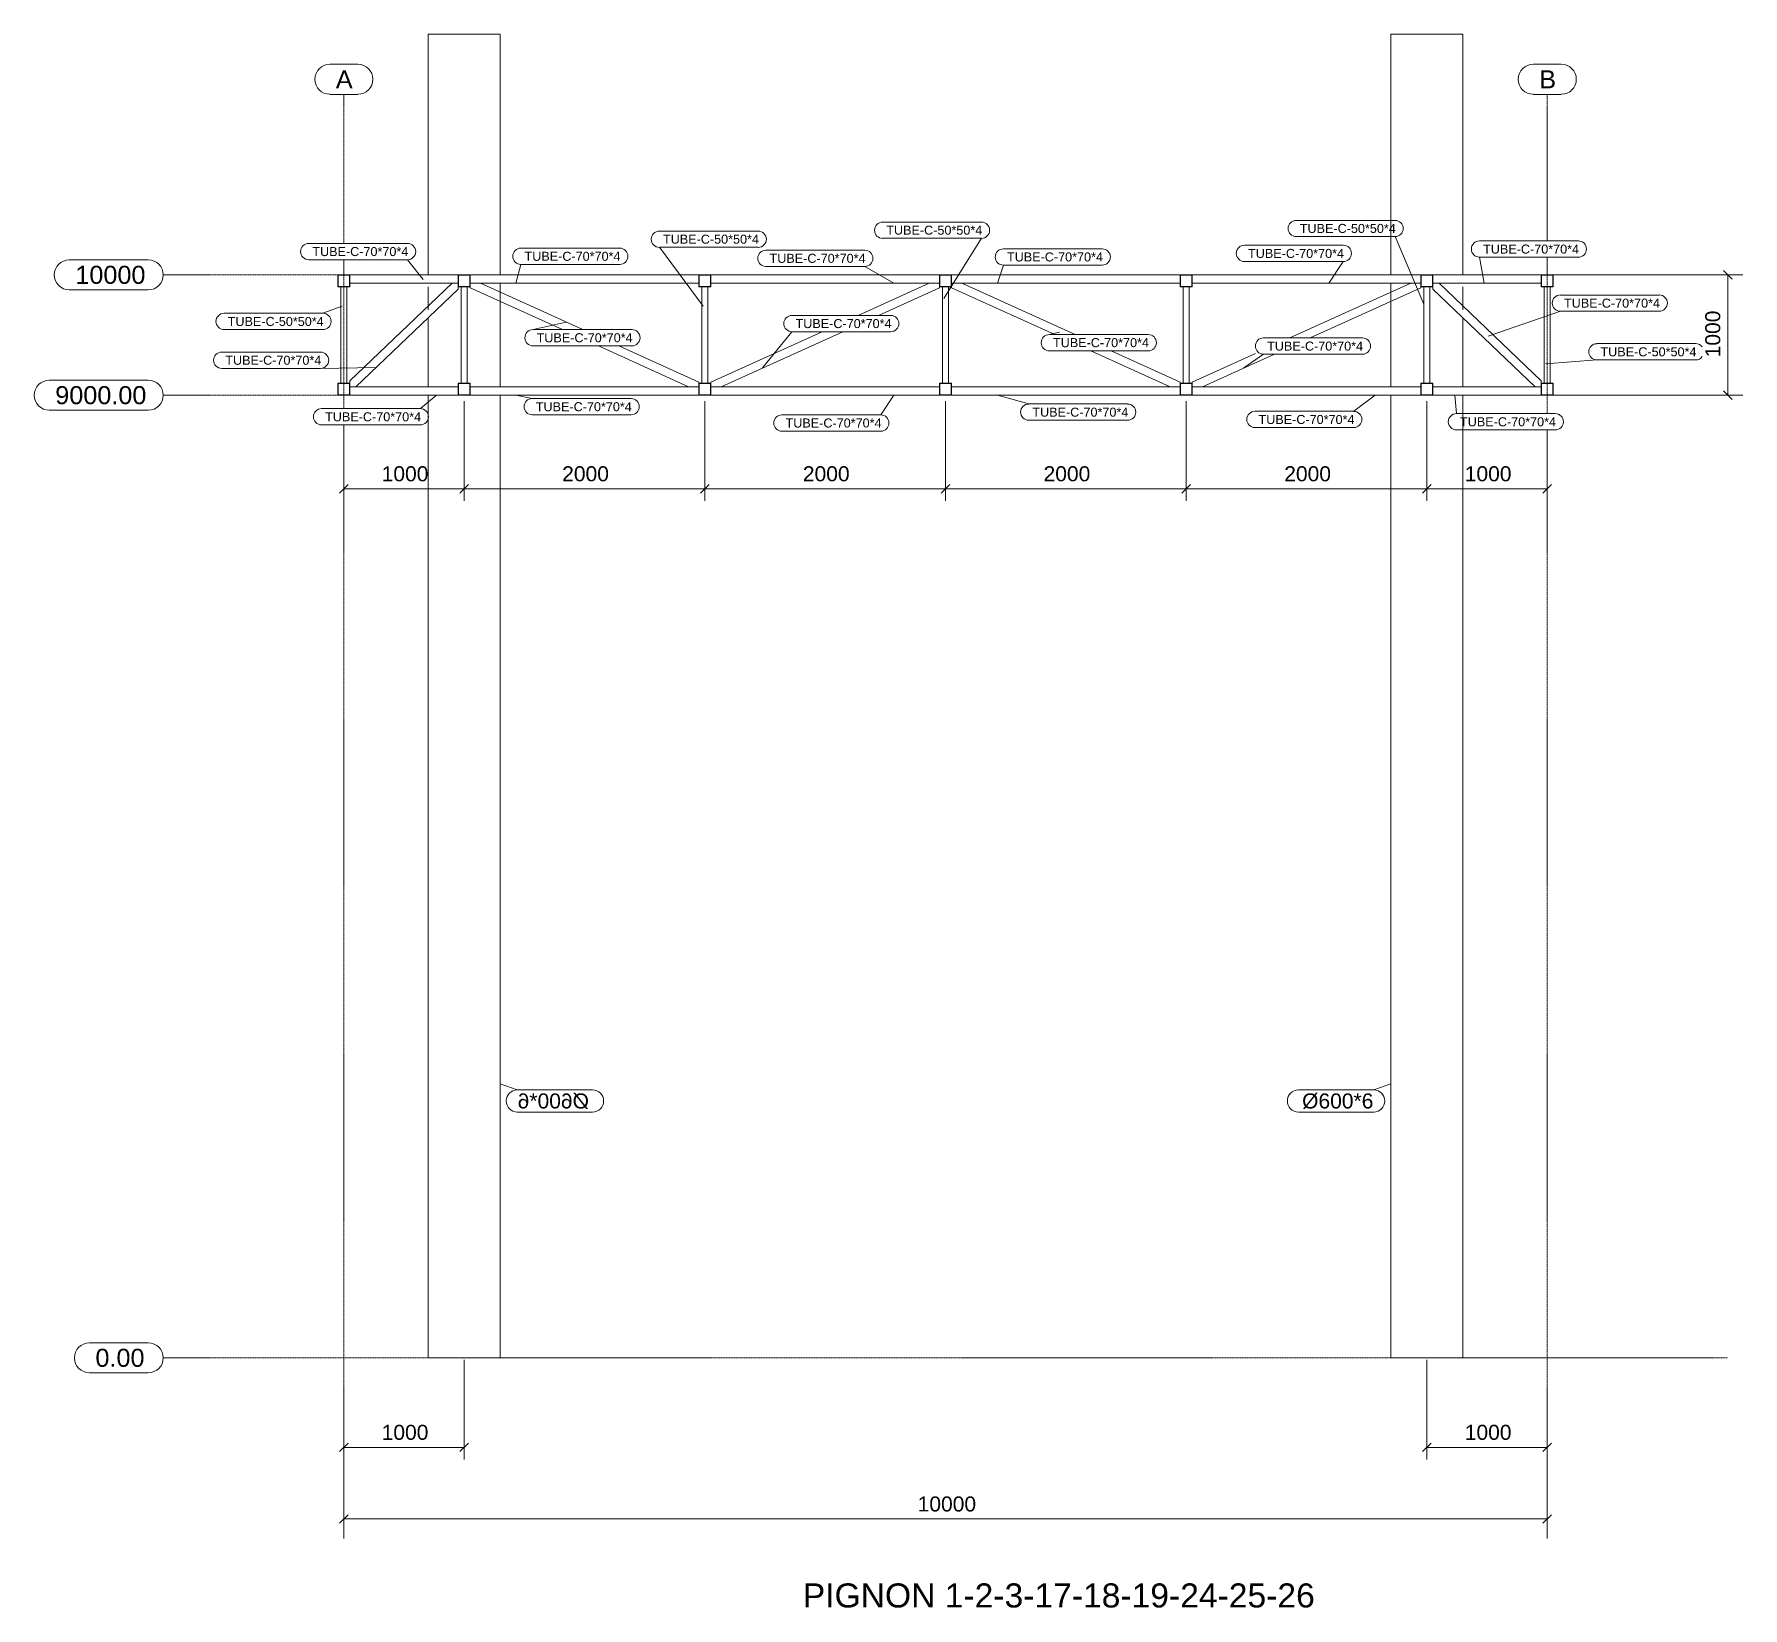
# Model space of a CAD drawing. Header units: millimetres. Extents: x 71565 to 189565, y -51699 to 32301.
# Drawn here: x 146187 to 164645, y -22672 to -5671 of the extents above; entities that cross this region are included whole.
import ezdxf

# ---------------------------------------------------------------- set-up
doc = ezdxf.new("R2010")
doc.units = ezdxf.units.MM
doc.linetypes.add('XKITLINE00', pattern=[0])
doc.linetypes.add('XKITLINE03', pattern=[6, 3, -1, 1, -1])
for name, color, linetype, lineweight in [('Autre type objet', 1, 'Continuous', 0), ('Dimension', 7, 'Continuous', 0), ('Maillage', 1, 'Continuous', 0), ('Piece', 20, 'Continuous', 0), ('Repère pièce', 3, 'Continuous', 0)]:
    doc.layers.add(name, color=color, linetype=linetype, lineweight=lineweight)
doc.styles.add('ARIAL', font='Arial.ttf')

msp = doc.modelspace()

# ---------------------------------------------------------------- linework, layer by layer
at = {"layer": 'Dimension', "color": 0, "linetype": 'XKITLINE00', "lineweight": 0}
for p, q in [((164239, -8271), (164645, -8271)), ((164436, -8225), (164528, -8317)), ((164482, -9571), (164482, -8271)), ((164239, -9571), (164645, -9571)), ((164436, -9525), (164528, -9617)), ((150832, -9636), (150832, -10712)), ((150832, -9636), (150832, -10712)), ((153432, -9636), (153432, -10712)), ((153432, -9636), (153432, -10712)), ((156032, -9636), (156032, -10712)), ((156032, -9636), (156032, -10712)), ((158632, -9636), (158632, -10712)), ((158632, -9636), (158632, -10712)), ((161232, -9636), (161232, -10712)), ((161232, -9636), (161232, -10712)), ((149532, -10338), (149532, -10745)), ((162532, -10338), (162532, -10745)), ((149578, -10536), (149486, -10628)), ((149532, -10582), (150832, -10582)), ((150878, -10536), (150786, -10628)), ((150878, -10536), (150786, -10628)), ((150832, -10582), (153432, -10582)), ((153478, -10536), (153386, -10628)), ((153478, -10536), (153386, -10628)), ((153432, -10582), (156032, -10582)), ((156078, -10536), (155986, -10628)), ((156078, -10536), (155986, -10628)), ((156032, -10582), (158632, -10582)), ((158678, -10536), (158586, -10628)), ((158678, -10536), (158586, -10628)), ((158632, -10582), (161232, -10582)), ((161278, -10536), (161186, -10628)), ((161278, -10536), (161186, -10628)), ((161232, -10582), (162532, -10582)), ((162578, -10536), (162486, -10628)), ((150832, -19991), (150832, -21068)), ((161232, -19991), (161232, -21068)), ((161232, -19991), (161232, -21068)), ((149532, -20694), (149532, -21100)), ((162532, -20694), (162532, -21100)), ((149578, -20892), (149486, -20984)), ((149532, -20938), (150832, -20938)), ((150878, -20892), (150786, -20984)), ((150878, -20892), (150786, -20984)), ((161278, -20892), (161186, -20984)), ((161278, -20892), (161186, -20984)), ((161232, -20938), (162532, -20938)), ((162578, -20892), (162486, -20984)), ((149532, -21469), (149532, -21875)), ((162532, -21469), (162532, -21875)), ((149578, -21666), (149486, -21758)), ((149532, -21712), (162532, -21712)), ((162578, -21666), (162486, -21758))]:
    msp.add_line(p, q, dxfattribs=at)
at = {"layer": 'Maillage', "color": 0, "linetype": 'XKITLINE00', "lineweight": 0}
for p, q in [((149381, -5996), (149684, -5996)), ((162381, -5996), (162684, -5996)), ((149381, -6321), (149684, -6321)), ((162381, -6321), (162684, -6321)), ((146567, -8108), (147420, -8108)), ((146567, -8433), (147420, -8433)), ((146350, -9408), (147420, -9408)), ((146350, -9733), (147420, -9733)), ((146784, -19808), (147420, -19808)), ((146784, -20133), (147420, -20133))]:
    msp.add_line(p, q, dxfattribs=at)
at = {"layer": 'Maillage', "color": 0, "linetype": 'XKITLINE03', "lineweight": 0}
for p, q in [((149532, -7931), (149532, -6321)), ((162532, -7904), (162532, -6321)), ((149532, -9716), (149532, -8107)), ((162532, -9770), (162532, -8080)), ((147582, -8271), (164482, -8271)), ((147582, -9571), (164482, -9571)), ((149532, -21921), (149532, -9892)), ((162532, -21921), (162532, -9946)), ((147582, -19971), (164482, -19971))]:
    msp.add_line(p, q, dxfattribs=at)
at = {"layer": 'Maillage', "color": 0, "linetype": 'XKITLINE00', "lineweight": 0}
for centre, start, end in [((149381, -6158), 90, 270), ((149684, -6158), 270, 90), ((162381, -6158), 90, 270), ((162684, -6158), 270, 90), ((146567, -8271), 90, 270), ((147420, -8271), 270, 90), ((146350, -9571), 90, 270), ((147420, -9571), 270, 90), ((146784, -19971), 90, 270), ((147420, -19971), 270, 90)]:
    msp.add_arc(centre, 162, start, end, dxfattribs=at)
at = {"layer": 'Piece', "color": 0, "linetype": 'XKITLINE00', "lineweight": 0}
for p, q in [((151222, -5671), (150442, -5671)), ((150442, -5671), (150442, -8271)), ((151222, -5671), (151222, -8003)), ((160842, -5671), (161622, -5671)), ((160842, -5671), (160842, -8003)), ((161622, -5671), (161622, -8271)), ((151222, -7857), (151222, -8271)), ((160842, -7857), (160842, -8271)), ((149471, -8274), (149467, -8271)), ((149467, -8271), (149467, -8271)), ((149467, -8271), (149467, -8401)), ((149597, -8271), (149467, -8271)), ((149593, -8274), (149471, -8274)), ((149471, -8274), (149471, -8397)), ((149593, -8274), (149593, -8397)), ((149597, -8271), (149597, -8401)), ((150767, -8271), (149597, -8271)), ((150771, -8274), (150767, -8271)), ((150767, -8271), (150767, -8271)), ((150767, -8271), (150767, -8401)), ((150897, -8271), (150767, -8271)), ((150893, -8274), (150771, -8274)), ((150771, -8274), (150771, -8397)), ((150893, -8274), (150893, -8397)), ((150897, -8271), (150897, -8401)), ((153367, -8271), (150897, -8271)), ((153371, -8274), (153367, -8271)), ((153367, -8271), (153367, -8271)), ((153367, -8271), (153367, -8401)), ((153497, -8271), (153367, -8271)), ((153493, -8274), (153371, -8274)), ((153371, -8274), (153371, -8397)), ((153493, -8274), (153493, -8397)), ((153497, -8271), (153497, -8401)), ((155967, -8271), (153497, -8271)), ((155971, -8274), (155967, -8271)), ((155967, -8271), (155967, -8271)), ((155967, -8271), (155967, -8401)), ((156097, -8271), (155967, -8271)), ((156093, -8274), (155971, -8274)), ((155971, -8274), (155971, -8397)), ((156093, -8274), (156093, -8397)), ((156097, -8271), (156097, -8401)), ((158567, -8271), (156097, -8271)), ((158571, -8274), (158567, -8271)), ((158567, -8271), (158567, -8271)), ((158567, -8271), (158567, -8401)), ((158697, -8271), (158567, -8271)), ((158693, -8274), (158571, -8274)), ((158571, -8274), (158571, -8397)), ((158693, -8274), (158693, -8397)), ((158697, -8271), (158697, -8401)), ((161167, -8271), (158697, -8271)), ((161171, -8274), (161167, -8271)), ((161167, -8271), (161167, -8401)), ((161297, -8271), (161167, -8271)), ((161293, -8274), (161171, -8274)), ((161171, -8274), (161171, -8397)), ((161293, -8274), (161293, -8397)), ((161297, -8271), (161297, -8401)), ((162467, -8271), (161297, -8271)), ((162471, -8274), (162467, -8271)), ((162467, -8271), (162467, -8271)), ((162467, -8271), (162467, -8401)), ((162597, -8271), (162467, -8271)), ((162593, -8274), (162471, -8274)), ((162471, -8274), (162471, -8397)), ((162593, -8274), (162593, -8397)), ((162597, -8271), (162597, -8401)), ((149597, -8401), (149467, -8401)), ((149593, -8397), (149471, -8397)), ((149500, -8401), (149500, -9441)), ((149565, -8401), (149565, -9441)), ((149597, -8401), (149593, -8397)), ((150701, -8362), (149597, -9417)), ((150767, -8362), (149597, -8362)), ((150767, -8425), (149663, -9480)), ((150442, -8401), (150442, -8650)), ((150767, -8362), (150701, -8362)), ((150897, -8401), (150767, -8401)), ((150767, -8401), (150767, -8425)), ((150893, -8397), (150771, -8397)), ((150800, -8401), (150800, -9441)), ((150865, -8401), (150865, -9441)), ((150897, -8401), (150893, -8397)), ((151008, -8362), (150897, -8362)), ((153367, -8362), (150897, -8362)), ((150897, -8401), (150897, -8412)), ((151894, -8863), (150897, -8412)), ((152115, -8863), (151008, -8362)), ((151222, -8362), (151222, -8642)), ((153497, -8401), (153367, -8401)), ((153493, -8397), (153371, -8397)), ((153400, -8401), (153400, -9441)), ((153465, -8401), (153465, -9441)), ((153497, -8401), (153493, -8397)), ((155967, -8362), (153497, -8362)), ((155857, -8362), (155088, -8710)), ((155967, -8412), (155309, -8710)), ((155967, -8362), (155857, -8362)), ((156097, -8401), (155967, -8401)), ((155967, -8401), (155967, -8412)), ((156093, -8397), (155971, -8397)), ((156000, -8401), (156000, -9441)), ((156065, -8401), (156065, -9441)), ((156097, -8401), (156093, -8397)), ((156208, -8362), (156097, -8362)), ((158567, -8362), (156097, -8362)), ((156097, -8401), (156097, -8412)), ((157212, -8916), (156097, -8412)), ((157433, -8916), (156208, -8362)), ((158697, -8401), (158567, -8401)), ((158693, -8397), (158571, -8397)), ((158600, -8401), (158600, -9441)), ((158665, -8401), (158665, -9441)), ((158697, -8401), (158693, -8397)), ((161167, -8362), (158697, -8362)), ((161057, -8362), (159751, -8953)), ((161167, -8412), (159972, -8953)), ((160842, -8362), (160842, -8642)), ((161167, -8362), (161057, -8362)), ((161297, -8401), (161167, -8401)), ((161167, -8401), (161167, -8412)), ((161293, -8397), (161171, -8397)), ((161200, -8401), (161200, -9441)), ((161265, -8401), (161265, -9441)), ((161297, -8401), (161293, -8397)), ((161363, -8362), (161297, -8362)), ((162467, -8362), (161297, -8362)), ((161297, -8401), (161297, -8425)), ((162401, -9480), (161297, -8425)), ((162467, -9417), (161363, -8362)), ((161622, -8401), (161622, -8650)), ((162597, -8401), (162467, -8401)), ((162593, -8397), (162471, -8397)), ((162500, -8401), (162500, -9441)), ((162565, -8401), (162565, -9441)), ((162597, -8401), (162593, -8397)), ((151222, -8559), (151222, -9480)), ((160842, -8559), (160842, -9480)), ((150442, -8735), (150442, -9480)), ((161622, -8735), (161622, -9480)), ((153257, -9480), (152282, -9038)), ((153367, -9430), (152502, -9038)), ((154700, -8885), (153497, -9430)), ((154921, -8885), (153608, -9480)), ((158457, -9480), (157600, -9091)), ((158567, -9430), (157820, -9091)), ((159379, -9121), (158697, -9430)), ((159584, -9128), (158808, -9480)), ((149471, -9444), (149467, -9441)), ((149467, -9441), (149467, -9441)), ((149467, -9441), (149467, -9571)), ((149597, -9441), (149467, -9441)), ((149597, -9571), (149467, -9571)), ((149593, -9444), (149471, -9444)), ((149471, -9444), (149471, -9567)), ((149593, -9567), (149471, -9567)), ((149593, -9444), (149593, -9567)), ((149597, -9571), (149593, -9567)), ((149597, -9417), (149597, -9441)), ((149597, -9441), (149597, -9571)), ((149663, -9480), (149597, -9480)), ((150767, -9480), (149597, -9480)), ((150767, -9571), (149597, -9571)), ((150442, -9571), (150442, -19971)), ((150771, -9444), (150767, -9441)), ((150767, -9441), (150767, -9441)), ((150767, -9441), (150767, -9571)), ((150897, -9441), (150767, -9441)), ((150897, -9571), (150767, -9571)), ((150893, -9444), (150771, -9444)), ((150771, -9444), (150771, -9567)), ((150893, -9567), (150771, -9567)), ((150893, -9444), (150893, -9567)), ((150897, -9571), (150893, -9567)), ((150897, -9441), (150897, -9571)), ((153367, -9480), (150897, -9480)), ((153367, -9571), (150897, -9571)), ((151222, -9571), (151222, -19971)), ((153367, -9480), (153257, -9480)), ((153367, -9430), (153367, -9441)), ((153371, -9444), (153367, -9441)), ((153367, -9441), (153367, -9441)), ((153367, -9441), (153367, -9571)), ((153497, -9441), (153367, -9441)), ((153497, -9571), (153367, -9571)), ((153493, -9444), (153371, -9444)), ((153371, -9444), (153371, -9567)), ((153493, -9567), (153371, -9567)), ((153493, -9444), (153493, -9567)), ((153497, -9571), (153493, -9567)), ((153497, -9430), (153497, -9441)), ((153497, -9441), (153497, -9571)), ((153608, -9480), (153497, -9480)), ((155967, -9480), (153497, -9480)), ((155967, -9571), (153497, -9571)), ((155971, -9444), (155967, -9441)), ((155967, -9441), (155967, -9441)), ((155967, -9441), (155967, -9571)), ((156097, -9441), (155967, -9441)), ((156097, -9571), (155967, -9571)), ((156093, -9444), (155971, -9444)), ((155971, -9444), (155971, -9567)), ((156093, -9567), (155971, -9567)), ((156093, -9444), (156093, -9567)), ((156097, -9571), (156093, -9567)), ((156097, -9441), (156097, -9571)), ((158567, -9480), (156097, -9480)), ((158567, -9571), (156097, -9571)), ((158567, -9480), (158457, -9480)), ((158567, -9430), (158567, -9441)), ((158571, -9444), (158567, -9441)), ((158567, -9441), (158567, -9441)), ((158567, -9441), (158567, -9571)), ((158697, -9441), (158567, -9441)), ((158697, -9571), (158567, -9571)), ((158693, -9444), (158571, -9444)), ((158571, -9444), (158571, -9567)), ((158693, -9567), (158571, -9567)), ((158693, -9444), (158693, -9567)), ((158697, -9571), (158693, -9567)), ((158697, -9430), (158697, -9441)), ((158697, -9441), (158697, -9571)), ((158808, -9480), (158697, -9480)), ((161167, -9480), (158697, -9480)), ((161167, -9571), (158697, -9571)), ((160842, -9571), (160842, -9812)), ((160842, -9571), (160842, -19971)), ((161171, -9444), (161167, -9441)), ((161167, -9441), (161167, -9571)), ((161297, -9441), (161167, -9441)), ((161297, -9571), (161167, -9571)), ((161293, -9444), (161171, -9444)), ((161171, -9444), (161171, -9567)), ((161293, -9567), (161171, -9567)), ((161293, -9444), (161293, -9567)), ((161297, -9571), (161293, -9567)), ((161297, -9441), (161297, -9571)), ((162467, -9480), (161297, -9480)), ((162467, -9571), (161297, -9571)), ((161622, -9571), (161622, -19971)), ((162467, -9480), (162401, -9480)), ((162467, -9417), (162467, -9441)), ((162471, -9444), (162467, -9441)), ((162467, -9441), (162467, -9441)), ((162467, -9441), (162467, -9571)), ((162597, -9441), (162467, -9441)), ((162597, -9571), (162467, -9571)), ((162593, -9444), (162471, -9444)), ((162471, -9444), (162471, -9567)), ((162593, -9567), (162471, -9567)), ((162593, -9444), (162593, -9567)), ((162597, -9571), (162593, -9567)), ((162597, -9441), (162597, -9571)), ((151222, -19971), (150442, -19971)), ((160842, -19971), (161622, -19971))]:
    msp.add_line(p, q, dxfattribs=at)
at = {"layer": 'Repère pièce', "color": 0, "linetype": 'XKITLINE00', "lineweight": 0}
for p, q in [((155353, -7701), (156421, -7701)), ((159820, -7682), (160888, -7682)), ((149153, -7931), (150221, -7931)), ((152941, -7798), (154009, -7798)), ((155353, -7876), (156421, -7876)), ((156013, -8526), (156421, -7876)), ((159820, -7857), (160888, -7857)), ((161200, -8589), (160888, -7857)), ((161800, -7904), (162868, -7904)), ((149153, -8107), (150221, -8107)), ((150391, -8321), (150221, -8107)), ((151445, -7982), (152513, -7982)), ((152941, -7973), (154009, -7973)), ((153413, -8609), (152941, -7973)), ((154092, -8005), (155160, -8005)), ((156657, -7990), (157725, -7990)), ((159261, -7951), (160329, -7951)), ((161800, -8080), (162868, -8080)), ((161852, -8361), (161800, -8080)), ((151392, -8361), (151445, -8158)), ((151445, -8158), (152513, -8158)), ((154092, -8180), (155160, -8180)), ((155473, -8361), (155160, -8180)), ((156592, -8361), (156657, -8165)), ((156657, -8165), (157725, -8165)), ((159261, -8127), (160329, -8127)), ((160171, -8361), (160329, -8127)), ((162674, -8489), (163742, -8489)), ((149513, -8609), (149307, -8686)), ((161894, -8933), (162674, -8664)), ((162674, -8664), (163742, -8664)), ((148239, -8686), (149307, -8686)), ((151935, -8781), (151576, -8863)), ((154373, -8710), (155441, -8710)), ((148239, -8862), (149307, -8862)), ((151576, -8863), (152644, -8863)), ((151576, -9038), (152644, -9038)), ((154055, -9276), (154373, -8885)), ((154373, -8885), (155441, -8885)), ((157262, -8889), (157154, -8916)), ((157154, -8916), (158222, -8916)), ((159467, -8953), (160535, -8953)), ((163068, -9014), (164136, -9014)), ((148213, -9106), (149281, -9106)), ((157154, -9091), (158222, -9091)), ((159255, -9276), (159467, -9128)), ((159467, -9128), (160535, -9128)), ((162513, -9232), (163068, -9190)), ((163068, -9190), (164136, -9190)), ((148213, -9281), (149281, -9281)), ((149879, -9272), (149281, -9281)), ((150533, -9570), (150359, -9716)), ((151392, -9570), (151567, -9607)), ((155473, -9570), (155333, -9784)), ((156592, -9570), (156931, -9666)), ((160673, -9570), (160442, -9745)), ((161532, -9570), (161551, -9770)), ((149291, -9716), (150359, -9716)), ((151567, -9607), (152635, -9607)), ((156931, -9666), (157999, -9666)), ((159374, -9745), (160442, -9745)), ((161551, -9770), (162619, -9770)), ((149291, -9892), (150359, -9892)), ((151567, -9783), (152635, -9783)), ((154265, -9784), (155333, -9784)), ((154265, -9959), (155333, -9959)), ((156931, -9842), (157999, -9842)), ((159374, -9921), (160442, -9921)), ((161551, -9946), (162619, -9946)), ((151222, -17012), (151406, -17076)), ((152219, -17076), (151406, -17076)), ((159845, -17076), (160658, -17076)), ((160842, -17012), (160658, -17076)), ((152219, -17316), (151406, -17316)), ((159845, -17316), (160658, -17316))]:
    msp.add_line(p, q, dxfattribs=at)
for centre, radius, start, end in [((155353, -7789), 87.8, 90, 270), ((156421, -7789), 87.7, 270, 90), ((159820, -7770), 87.8, 90, 270), ((160888, -7770), 87.8, 270, 90), ((149153, -8019), 87.8, 90, 270), ((150221, -8019), 87.8, 270, 90), ((152941, -7886), 87.8, 90, 270), ((154009, -7886), 87.7, 270, 90), ((161800, -7992), 87.7, 90, 270), ((162868, -7992), 87.8, 270, 90), ((151445, -8070), 87.8, 90, 270), ((152513, -8070), 87.8, 270, 90), ((154092, -8092), 87.7, 90, 270), ((155160, -8092), 87.8, 270, 90), ((156657, -8078), 87.8, 90, 270), ((157725, -8078), 87.8, 270, 90), ((159261, -8039), 87.7, 90, 270), ((160329, -8039), 87.8, 270, 90), ((162674, -8576), 87.8, 90, 270), ((163742, -8576), 87.8, 270, 90), ((148239, -8774), 87.8, 90, 270), ((149307, -8774), 87.8, 270, 90), ((154373, -8797), 87.8, 90, 270), ((155441, -8797), 87.8, 270, 90), ((151576, -8950), 87.8, 90, 270), ((152644, -8950), 87.8, 270, 90), ((157154, -9004), 87.8, 90, 270), ((158222, -9004), 87.8, 270, 90), ((159467, -9040), 87.8, 90, 270), ((160535, -9040), 87.8, 270, 90), ((163068, -9102), 87.7, 90, 270), ((164136, -9102), 87.8, 36.5625, 90), ((148213, -9193), 87.8, 90, 270), ((149281, -9193), 87.8, 270, 90), ((164136, -9102), 87.8, 270, 323.4375), ((149291, -9804), 87.7, 90, 270), ((150359, -9804), 87.8, 270, 90), ((151567, -9695), 87.8, 90, 270), ((152635, -9695), 87.8, 270, 90), ((156931, -9754), 87.8, 90, 270), ((157999, -9754), 87.8, 270, 90), ((159374, -9833), 87.8, 90, 270), ((160442, -9833), 87.7, 270, 90), ((161551, -9858), 87.8, 90, 270), ((162619, -9858), 87.7, 270, 90), ((154265, -9872), 87.8, 90, 270), ((155333, -9872), 87.7, 270, 90), ((151406, -17196), 120, 90, 270), ((152219, -17196), 120, 270, 90), ((159845, -17196), 120, 90, 270), ((160658, -17196), 120, 270, 90)]:
    msp.add_arc(centre, radius, start, end, dxfattribs=at)

# ---------------------------------------------------------------- texts
at = {"layer": 'Autre type objet', "color": 0, "style": 'ARIAL'}
msp.add_text('PIGNON 1-2-3-17-18-19-24-25-26', height=260, dxfattribs=at).set_placement((154490, -22668))
at = {"layer": 'Dimension', "color": 0, "style": 'ARIAL'}
msp.add_text('1000', height=162.5, rotation=90.0002, dxfattribs=at).set_placement((164401, -9162))
for s, p in [('1000', (149941, -10501)), ('2000', (151891, -10501)), ('2000', (154491, -10501)), ('2000', (157091, -10501)), ('2000', (159691, -10501)), ('1000', (161641, -10501)), ('1000', (149941, -20857)), ('1000', (161641, -20857)), ('10000', (155731, -21631))]:
    msp.add_text(s, height=162.5, dxfattribs=at).set_placement(p)
at = {"layer": 'Maillage', "color": 0, "style": 'ARIAL'}
for s, p in [('A', (149446, -6256)), ('B', (162446, -6256)), ('10000', (146632, -8368)), ('9000.00', (146415, -9668)), ('0.00', (146849, -20068))]:
    msp.add_text(s, height=195, dxfattribs=at).set_placement(p)
at = {"layer": 'Repère pièce', "color": 0, "style": 'ARIAL'}
for s, height, p in [('TUBE-C-50*50*4', 97.5, (155392, -7837)), ('TUBE-C-50*50*4', 97.5, (159859, -7818)), ('TUBE-C-50*50*4', 97.5, (152980, -7934)), ('TUBE-C-70*70*4', 97.5, (149192, -8068)), ('TUBE-C-70*70*4', 97.5, (151484, -8119)), ('TUBE-C-70*70*4', 97.5, (154131, -8141)), ('TUBE-C-70*70*4', 97.5, (156696, -8126)), ('TUBE-C-70*70*4', 97.5, (159300, -8088)), ('TUBE-C-70*70*4', 97.5, (161839, -8041)), ('TUBE-C-70*70*4', 97.5, (162713, -8625)), ('TUBE-C-50*50*4', 97.5, (148278, -8823)), ('TUBE-C-70*70*4', 97.5, (154412, -8846)), ('TUBE-C-70*70*4', 97.5, (151615, -8999)), ('TUBE-C-70*70*4', 97.5, (157193, -9052)), ('TUBE-C-70*70*4', 97.5, (159506, -9089)), ('TUBE-C-70*70*4', 97.5, (148252, -9242)), ('TUBE-C-50*50*4', 97.5, (163107, -9151)), ('TUBE-C-70*70*4', 97.5, (149330, -9853)), ('TUBE-C-70*70*4', 97.5, (151606, -9744)), ('TUBE-C-70*70*4', 97.5, (156970, -9803)), ('TUBE-C-70*70*4', 97.5, (154304, -9920)), ('TUBE-C-70*70*4', 97.5, (159413, -9882)), ('TUBE-C-70*70*4', 97.5, (161590, -9907)), ('Ø600*6', 162.5, (159884, -17277))]:
    msp.add_text(s, height=height, dxfattribs=at).set_placement(p)
at = {"layer": 'Repère pièce', "color": 0, "style": 'ARIAL', "text_generation_flag": 2}
msp.add_text('Ø600*6', height=162.5, dxfattribs=at).set_placement((152180, -17277))

doc.saveas('drawing.dxf')
